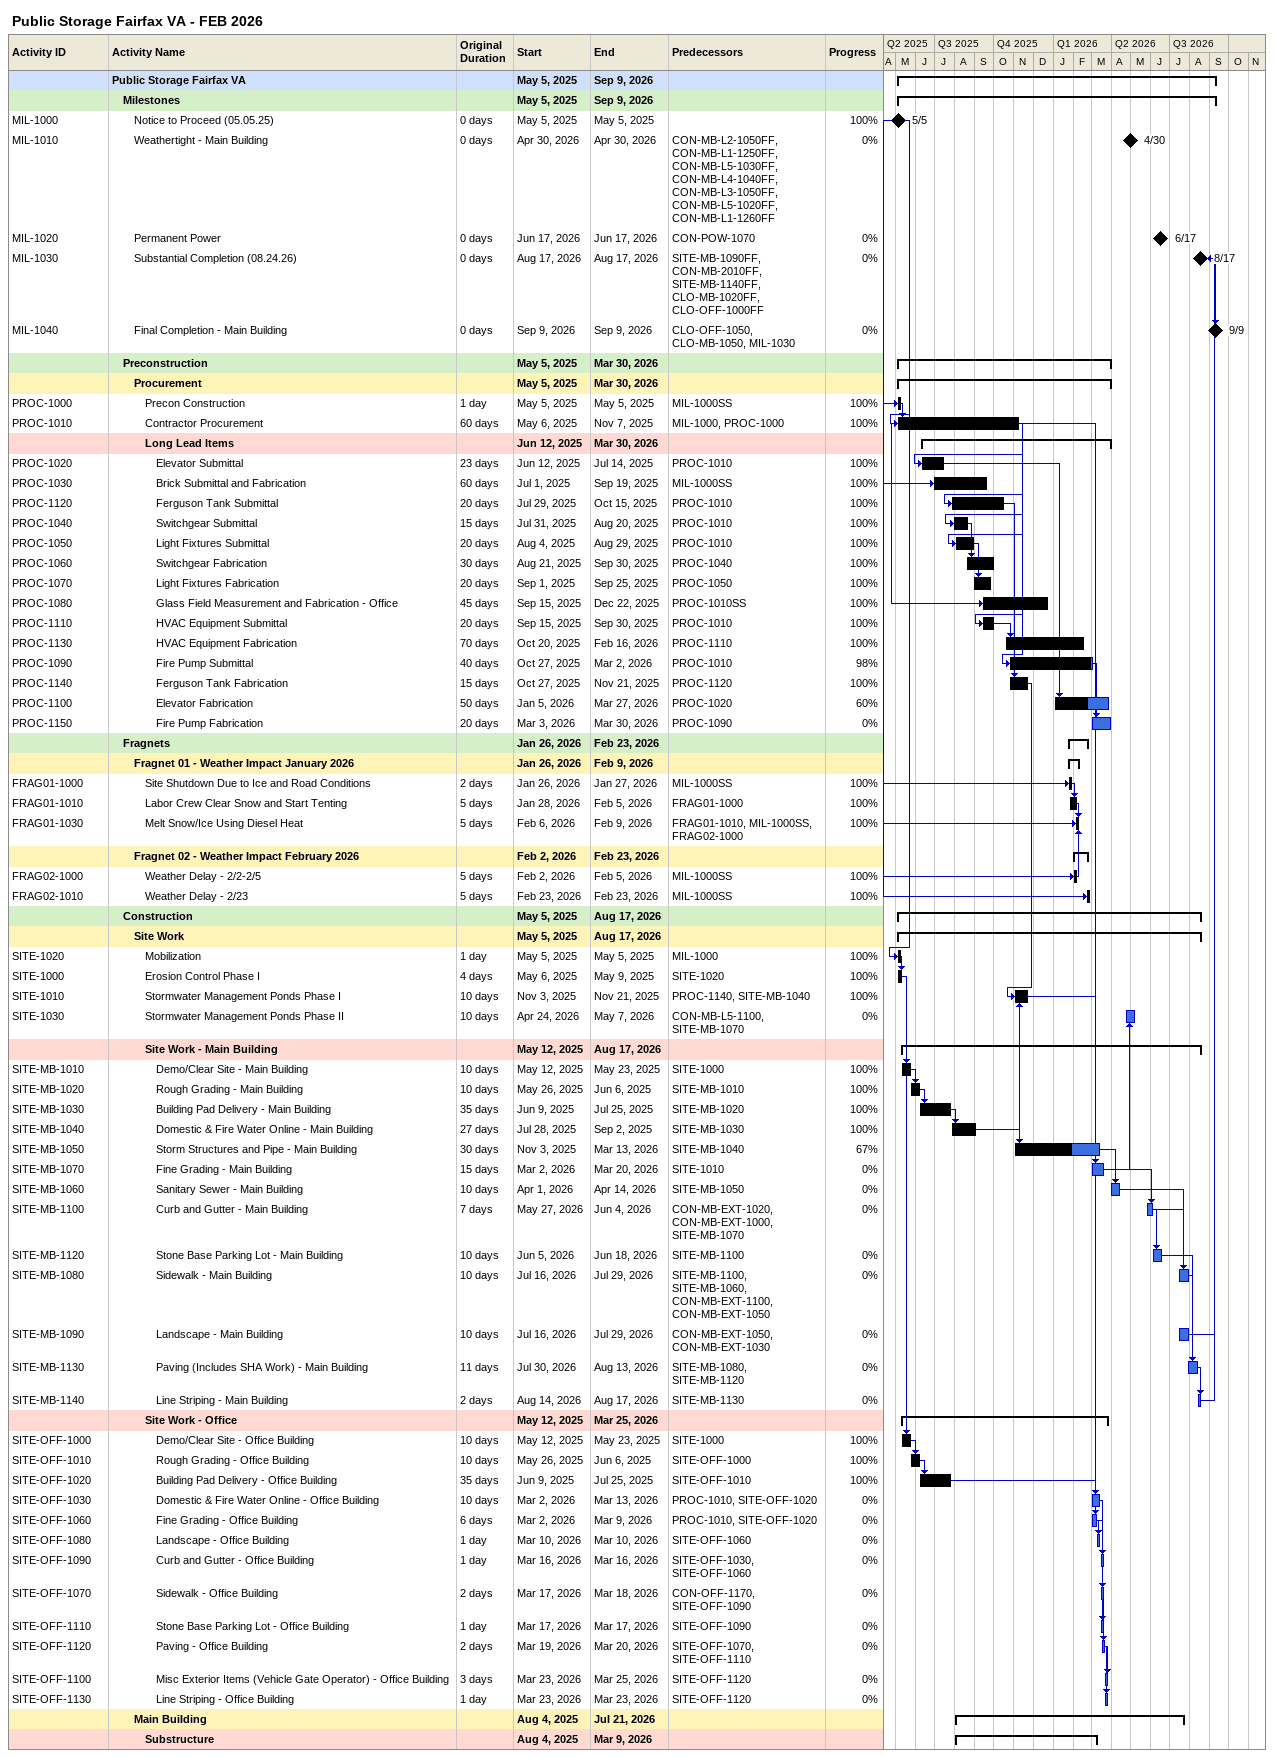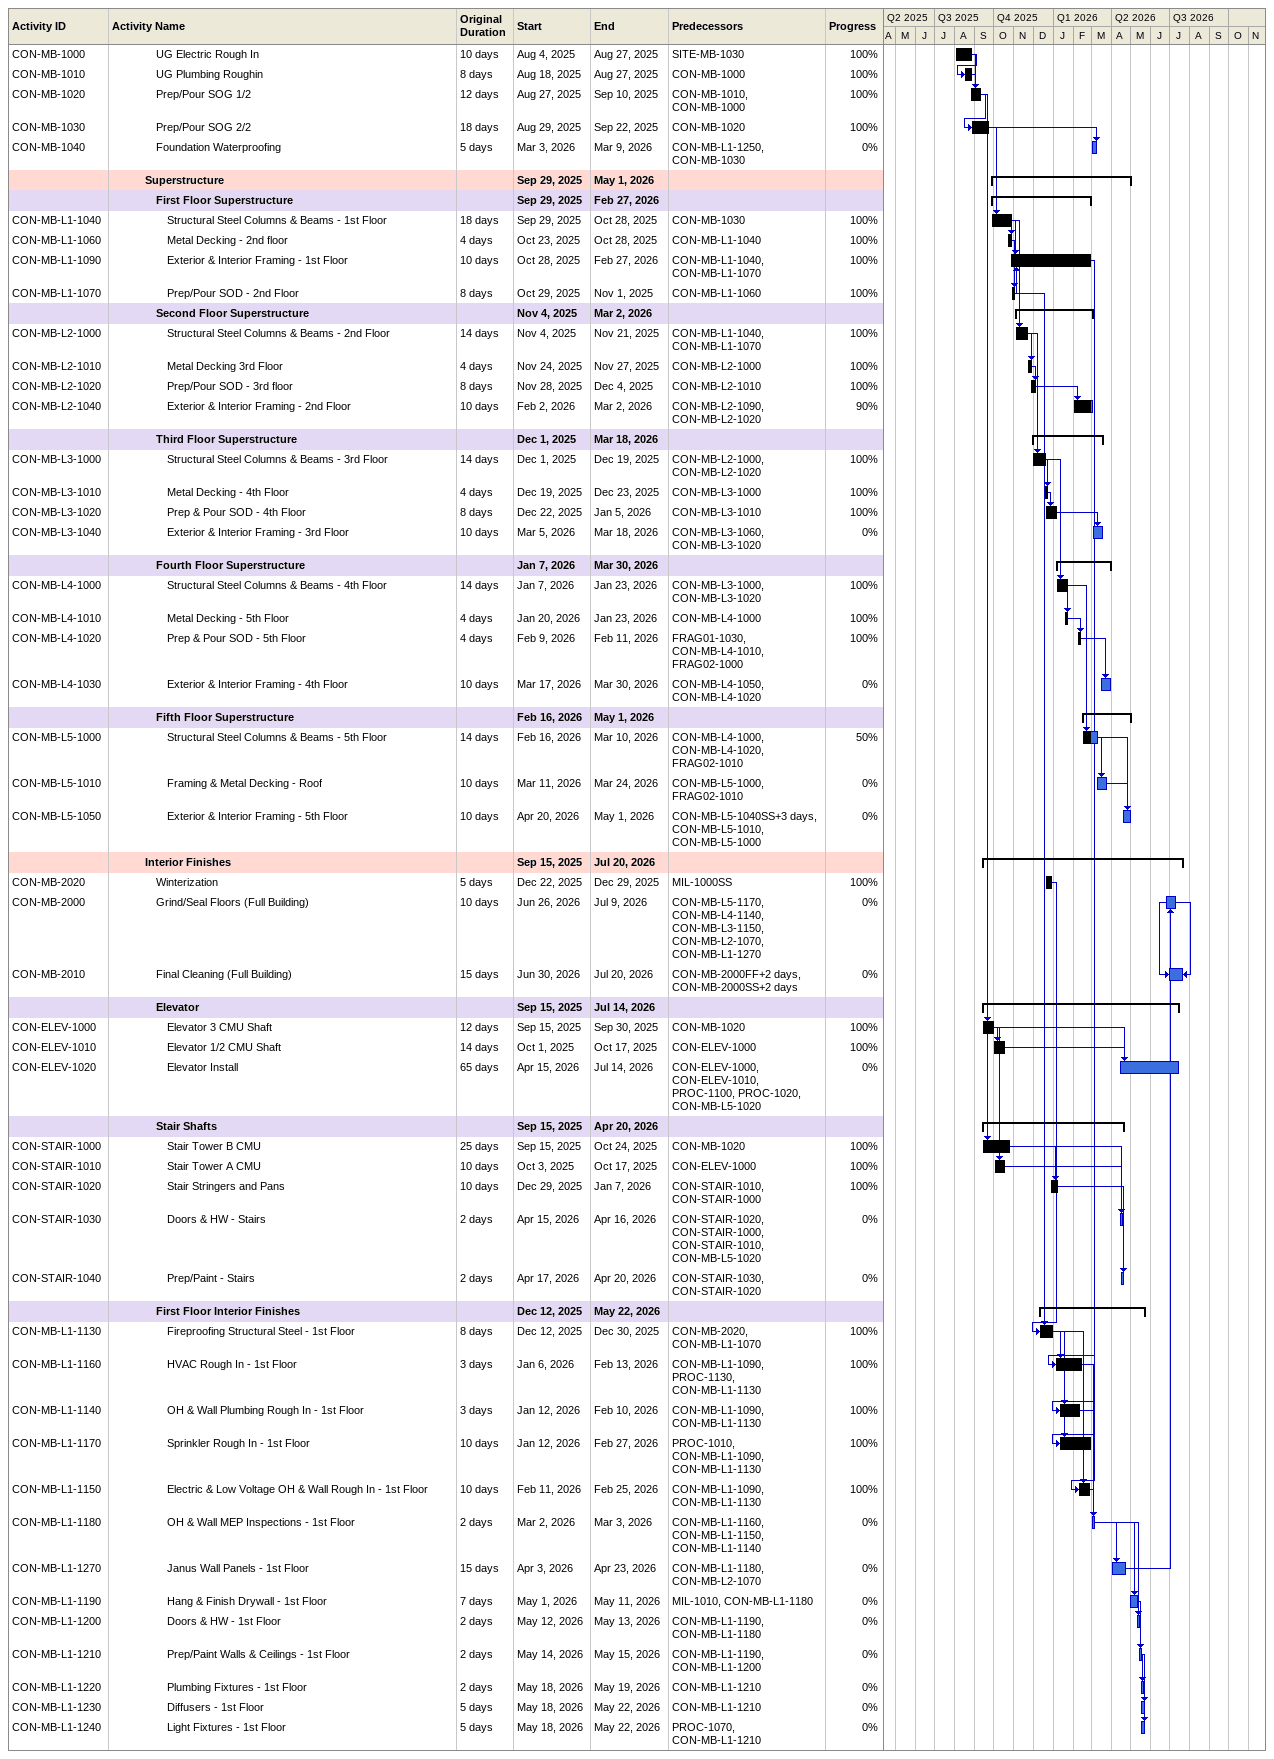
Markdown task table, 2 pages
Public Storage Fairfax VA - FEB 2026

| ID | Level | Task | Original duration | Start | Finish | Predecessors | % complete |
|---|---|---|---|---|---|---|---|
|  | 1 | **Public Storage Fairfax VA** |  | 2025-05-05 | 2026-09-09 |  |  |
|  | 2 | **Milestones** |  | 2025-05-05 | 2026-09-09 |  |  |
| MIL-1000 | 3 | Notice to Proceed (05.05.25) | 0d | 2025-05-05 | 2025-05-05 |  | 100 |
| MIL-1010 | 3 | Weathertight - Main Building | 0d | 2026-04-30 | 2026-04-30 | CON-MB-L2-1050FF, CON-MB-L1-1250FF, CON-MB-L5-1030FF, CON-MB-L4-1040FF, CON-MB-L3-1050FF, CON-MB-L5-1020FF, CON-MB-L1-1260FF | 0 |
| MIL-1020 | 3 | Permanent Power | 0d | 2026-06-17 | 2026-06-17 | CON-POW-1070 | 0 |
| MIL-1030 | 3 | Substantial Completion (08.24.26) | 0d | 2026-08-17 | 2026-08-17 | SITE-MB-1090FF, CON-MB-2010FF, SITE-MB-1140FF, CLO-MB-1020FF, CLO-OFF-1000FF | 0 |
| MIL-1040 | 3 | Final Completion - Main Building | 0d | 2026-09-09 | 2026-09-09 | CLO-OFF-1050, CLO-MB-1050, MIL-1030 | 0 |
|  | 2 | **Preconstruction** |  | 2025-05-05 | 2026-03-30 |  |  |
|  | 3 | **Procurement** |  | 2025-05-05 | 2026-03-30 |  |  |
| PROC-1000 | 4 | Precon Construction | 1d | 2025-05-05 | 2025-05-05 | MIL-1000SS | 100 |
| PROC-1010 | 4 | Contractor Procurement | 60d | 2025-05-06 | 2025-11-07 | MIL-1000, PROC-1000 | 100 |
|  | 4 | **Long Lead Items** |  | 2025-06-12 | 2026-03-30 |  |  |
| PROC-1020 | 5 | Elevator Submittal | 23d | 2025-06-12 | 2025-07-14 | PROC-1010 | 100 |
| PROC-1030 | 5 | Brick Submittal and Fabrication | 60d | 2025-07-01 | 2025-09-19 | MIL-1000SS | 100 |
| PROC-1120 | 5 | Ferguson Tank Submittal | 20d | 2025-07-29 | 2025-10-15 | PROC-1010 | 100 |
| PROC-1040 | 5 | Switchgear Submittal | 15d | 2025-07-31 | 2025-08-20 | PROC-1010 | 100 |
| PROC-1050 | 5 | Light Fixtures Submittal | 20d | 2025-08-04 | 2025-08-29 | PROC-1010 | 100 |
| PROC-1060 | 5 | Switchgear Fabrication | 30d | 2025-08-21 | 2025-09-30 | PROC-1040 | 100 |
| PROC-1070 | 5 | Light Fixtures Fabrication | 20d | 2025-09-01 | 2025-09-25 | PROC-1050 | 100 |
| PROC-1080 | 5 | Glass Field Measurement and Fabrication - Office | 45d | 2025-09-15 | 2025-12-22 | PROC-1010SS | 100 |
| PROC-1110 | 5 | HVAC Equipment Submittal | 20d | 2025-09-15 | 2025-09-30 | PROC-1010 | 100 |
| PROC-1130 | 5 | HVAC Equipment Fabrication | 70d | 2025-10-20 | 2026-02-16 | PROC-1110 | 100 |
| PROC-1090 | 5 | Fire Pump Submittal | 40d | 2025-10-27 | 2026-03-02 | PROC-1010 | 98 |
| PROC-1140 | 5 | Ferguson Tank Fabrication | 15d | 2025-10-27 | 2025-11-21 | PROC-1120 | 100 |
| PROC-1100 | 5 | Elevator Fabrication | 50d | 2026-01-05 | 2026-03-27 | PROC-1020 | 60 |
| PROC-1150 | 5 | Fire Pump Fabrication | 20d | 2026-03-03 | 2026-03-30 | PROC-1090 | 0 |
|  | 2 | **Fragnets** |  | 2026-01-26 | 2026-02-23 |  |  |
|  | 3 | **Fragnet 01 - Weather Impact January 2026** |  | 2026-01-26 | 2026-02-09 |  |  |
| FRAG01-1000 | 4 | Site Shutdown Due to Ice and Road Conditions | 2d | 2026-01-26 | 2026-01-27 | MIL-1000SS | 100 |
| FRAG01-1010 | 4 | Labor Crew Clear Snow and Start Tenting | 5d | 2026-01-28 | 2026-02-05 | FRAG01-1000 | 100 |
| FRAG01-1030 | 4 | Melt Snow/Ice Using Diesel Heat | 5d | 2026-02-06 | 2026-02-09 | FRAG01-1010, MIL-1000SS, FRAG02-1000 | 100 |
|  | 3 | **Fragnet 02 - Weather Impact February 2026** |  | 2026-02-02 | 2026-02-23 |  |  |
| FRAG02-1000 | 4 | Weather Delay - 2/2-2/5 | 5d | 2026-02-02 | 2026-02-05 | MIL-1000SS | 100 |
| FRAG02-1010 | 4 | Weather Delay - 2/23 | 5d | 2026-02-23 | 2026-02-23 | MIL-1000SS | 100 |
|  | 2 | **Construction** |  | 2025-05-05 | 2026-08-17 |  |  |
|  | 3 | **Site Work** |  | 2025-05-05 | 2026-08-17 |  |  |
| SITE-1020 | 4 | Mobilization | 1d | 2025-05-05 | 2025-05-05 | MIL-1000 | 100 |
| SITE-1000 | 4 | Erosion Control Phase I | 4d | 2025-05-06 | 2025-05-09 | SITE-1020 | 100 |
| SITE-1010 | 4 | Stormwater Management Ponds Phase I | 10d | 2025-11-03 | 2025-11-21 | PROC-1140, SITE-MB-1040 | 100 |
| SITE-1030 | 4 | Stormwater Management Ponds Phase II | 10d | 2026-04-24 | 2026-05-07 | CON-MB-L5-1100, SITE-MB-1070 | 0 |
|  | 4 | **Site Work - Main Building** |  | 2025-05-12 | 2026-08-17 |  |  |
| SITE-MB-1010 | 5 | Demo/Clear Site - Main Building | 10d | 2025-05-12 | 2025-05-23 | SITE-1000 | 100 |
| SITE-MB-1020 | 5 | Rough Grading - Main Building | 10d | 2025-05-26 | 2025-06-06 | SITE-MB-1010 | 100 |
| SITE-MB-1030 | 5 | Building Pad Delivery - Main Building | 35d | 2025-06-09 | 2025-07-25 | SITE-MB-1020 | 100 |
| SITE-MB-1040 | 5 | Domestic & Fire Water Online - Main Building | 27d | 2025-07-28 | 2025-09-02 | SITE-MB-1030 | 100 |
| SITE-MB-1050 | 5 | Storm Structures and Pipe - Main Building | 30d | 2025-11-03 | 2026-03-13 | SITE-MB-1040 | 67 |
| SITE-MB-1070 | 5 | Fine Grading - Main Building | 15d | 2026-03-02 | 2026-03-20 | SITE-1010 | 0 |
| SITE-MB-1060 | 5 | Sanitary Sewer - Main Building | 10d | 2026-04-01 | 2026-04-14 | SITE-MB-1050 | 0 |
| SITE-MB-1100 | 5 | Curb and Gutter - Main Building | 7d | 2026-05-27 | 2026-06-04 | CON-MB-EXT-1020, CON-MB-EXT-1000, SITE-MB-1070 | 0 |
| SITE-MB-1120 | 5 | Stone Base Parking Lot - Main Building | 10d | 2026-06-05 | 2026-06-18 | SITE-MB-1100 | 0 |
| SITE-MB-1080 | 5 | Sidewalk - Main Building | 10d | 2026-07-16 | 2026-07-29 | SITE-MB-1100, SITE-MB-1060, CON-MB-EXT-1100, CON-MB-EXT-1050 | 0 |
| SITE-MB-1090 | 5 | Landscape - Main Building | 10d | 2026-07-16 | 2026-07-29 | CON-MB-EXT-1050, CON-MB-EXT-1030 | 0 |
| SITE-MB-1130 | 5 | Paving (Includes SHA Work) - Main Building | 11d | 2026-07-30 | 2026-08-13 | SITE-MB-1080, SITE-MB-1120 | 0 |
| SITE-MB-1140 | 5 | Line Striping - Main Building | 2d | 2026-08-14 | 2026-08-17 | SITE-MB-1130 | 0 |
|  | 4 | **Site Work - Office** |  | 2025-05-12 | 2026-03-25 |  |  |
| SITE-OFF-1000 | 5 | Demo/Clear Site - Office Building | 10d | 2025-05-12 | 2025-05-23 | SITE-1000 | 100 |
| SITE-OFF-1010 | 5 | Rough Grading - Office Building | 10d | 2025-05-26 | 2025-06-06 | SITE-OFF-1000 | 100 |
| SITE-OFF-1020 | 5 | Building Pad Delivery - Office Building | 35d | 2025-06-09 | 2025-07-25 | SITE-OFF-1010 | 100 |
| SITE-OFF-1030 | 5 | Domestic & Fire Water Online - Office Building | 10d | 2026-03-02 | 2026-03-13 | PROC-1010, SITE-OFF-1020 | 0 |
| SITE-OFF-1060 | 5 | Fine Grading - Office Building | 6d | 2026-03-02 | 2026-03-09 | PROC-1010, SITE-OFF-1020 | 0 |
| SITE-OFF-1080 | 5 | Landscape - Office Building | 1d | 2026-03-10 | 2026-03-10 | SITE-OFF-1060 | 0 |
| SITE-OFF-1090 | 5 | Curb and Gutter - Office Building | 1d | 2026-03-16 | 2026-03-16 | SITE-OFF-1030, SITE-OFF-1060 | 0 |
| SITE-OFF-1070 | 5 | Sidewalk - Office Building | 2d | 2026-03-17 | 2026-03-18 | CON-OFF-1170, SITE-OFF-1090 | 0 |
| SITE-OFF-1110 | 5 | Stone Base Parking Lot - Office Building | 1d | 2026-03-17 | 2026-03-17 | SITE-OFF-1090 | 0 |
| SITE-OFF-1120 | 5 | Paving - Office Building | 2d | 2026-03-19 | 2026-03-20 | SITE-OFF-1070, SITE-OFF-1110 | 0 |
| SITE-OFF-1100 | 5 | Misc Exterior Items (Vehicle Gate Operator) - Office Building | 3d | 2026-03-23 | 2026-03-25 | SITE-OFF-1120 | 0 |
| SITE-OFF-1130 | 5 | Line Striping - Office Building | 1d | 2026-03-23 | 2026-03-23 | SITE-OFF-1120 | 0 |
|  | 3 | **Main Building** |  | 2025-08-04 | 2026-07-21 |  |  |
|  | 4 | **Substructure** |  | 2025-08-04 | 2026-03-09 |  |  |
| CON-MB-1000 | 5 | UG Electric Rough In | 10d | 2025-08-04 | 2025-08-27 | SITE-MB-1030 | 100 |
| CON-MB-1010 | 5 | UG Plumbing Roughin | 8d | 2025-08-18 | 2025-08-27 | CON-MB-1000 | 100 |
| CON-MB-1020 | 5 | Prep/Pour SOG 1/2 | 12d | 2025-08-27 | 2025-09-10 | CON-MB-1010, CON-MB-1000 | 100 |
| CON-MB-1030 | 5 | Prep/Pour SOG 2/2 | 18d | 2025-08-29 | 2025-09-22 | CON-MB-1020 | 100 |
| CON-MB-1040 | 5 | Foundation Waterproofing | 5d | 2026-03-03 | 2026-03-09 | CON-MB-L1-1250, CON-MB-1030 | 0 |
|  | 4 | **Superstructure** |  | 2025-09-29 | 2026-05-01 |  |  |
|  | 5 | **First Floor Superstructure** |  | 2025-09-29 | 2026-02-27 |  |  |
| CON-MB-L1-1040 | 6 | Structural Steel Columns & Beams - 1st Floor | 18d | 2025-09-29 | 2025-10-28 | CON-MB-1030 | 100 |
| CON-MB-L1-1060 | 6 | Metal Decking - 2nd floor | 4d | 2025-10-23 | 2025-10-28 | CON-MB-L1-1040 | 100 |
| CON-MB-L1-1090 | 6 | Exterior & Interior Framing - 1st Floor | 10d | 2025-10-28 | 2026-02-27 | CON-MB-L1-1040, CON-MB-L1-1070 | 100 |
| CON-MB-L1-1070 | 6 | Prep/Pour SOD - 2nd Floor | 8d | 2025-10-29 | 2025-11-01 | CON-MB-L1-1060 | 100 |
|  | 5 | **Second Floor Superstructure** |  | 2025-11-04 | 2026-03-02 |  |  |
| CON-MB-L2-1000 | 6 | Structural Steel Columns & Beams - 2nd Floor | 14d | 2025-11-04 | 2025-11-21 | CON-MB-L1-1040, CON-MB-L1-1070 | 100 |
| CON-MB-L2-1010 | 6 | Metal Decking 3rd Floor | 4d | 2025-11-24 | 2025-11-27 | CON-MB-L2-1000 | 100 |
| CON-MB-L2-1020 | 6 | Prep/Pour SOD - 3rd floor | 8d | 2025-11-28 | 2025-12-04 | CON-MB-L2-1010 | 100 |
| CON-MB-L2-1040 | 6 | Exterior & Interior Framing - 2nd Floor | 10d | 2026-02-02 | 2026-03-02 | CON-MB-L2-1090, CON-MB-L2-1020 | 90 |
|  | 5 | **Third Floor Superstructure** |  | 2025-12-01 | 2026-03-18 |  |  |
| CON-MB-L3-1000 | 6 | Structural Steel Columns & Beams - 3rd Floor | 14d | 2025-12-01 | 2025-12-19 | CON-MB-L2-1000, CON-MB-L2-1020 | 100 |
| CON-MB-L3-1010 | 6 | Metal Decking - 4th Floor | 4d | 2025-12-19 | 2025-12-23 | CON-MB-L3-1000 | 100 |
| CON-MB-L3-1020 | 6 | Prep & Pour SOD - 4th Floor | 8d | 2025-12-22 | 2026-01-05 | CON-MB-L3-1010 | 100 |
| CON-MB-L3-1040 | 6 | Exterior & Interior Framing - 3rd Floor | 10d | 2026-03-05 | 2026-03-18 | CON-MB-L3-1060, CON-MB-L3-1020 | 0 |
|  | 5 | **Fourth Floor Superstructure** |  | 2026-01-07 | 2026-03-30 |  |  |
| CON-MB-L4-1000 | 6 | Structural Steel Columns & Beams - 4th Floor | 14d | 2026-01-07 | 2026-01-23 | CON-MB-L3-1000, CON-MB-L3-1020 | 100 |
| CON-MB-L4-1010 | 6 | Metal Decking - 5th Floor | 4d | 2026-01-20 | 2026-01-23 | CON-MB-L4-1000 | 100 |
| CON-MB-L4-1020 | 6 | Prep & Pour SOD - 5th Floor | 4d | 2026-02-09 | 2026-02-11 | FRAG01-1030, CON-MB-L4-1010, FRAG02-1000 | 100 |
| CON-MB-L4-1030 | 6 | Exterior & Interior Framing - 4th Floor | 10d | 2026-03-17 | 2026-03-30 | CON-MB-L4-1050, CON-MB-L4-1020 | 0 |
|  | 5 | **Fifth Floor Superstructure** |  | 2026-02-16 | 2026-05-01 |  |  |
| CON-MB-L5-1000 | 6 | Structural Steel Columns & Beams - 5th Floor | 14d | 2026-02-16 | 2026-03-10 | CON-MB-L4-1000, CON-MB-L4-1020, FRAG02-1010 | 50 |
| CON-MB-L5-1010 | 6 | Framing & Metal Decking - Roof | 10d | 2026-03-11 | 2026-03-24 | CON-MB-L5-1000, FRAG02-1010 | 0 |
| CON-MB-L5-1050 | 6 | Exterior & Interior Framing - 5th Floor | 10d | 2026-04-20 | 2026-05-01 | CON-MB-L5-1040SS+3d, CON-MB-L5-1010, CON-MB-L5-1000 | 0 |
|  | 4 | **Interior Finishes** |  | 2025-09-15 | 2026-07-20 |  |  |
| CON-MB-2020 | 5 | Winterization | 5d | 2025-12-22 | 2025-12-29 | MIL-1000SS | 100 |
| CON-MB-2000 | 5 | Grind/Seal Floors (Full Building) | 10d | 2026-06-26 | 2026-07-09 | CON-MB-L5-1170, CON-MB-L4-1140, CON-MB-L3-1150, CON-MB-L2-1070, CON-MB-L1-1270 | 0 |
| CON-MB-2010 | 5 | Final Cleaning (Full Building) | 15d | 2026-06-30 | 2026-07-20 | CON-MB-2000FF+2d, CON-MB-2000SS+2d | 0 |
|  | 5 | **Elevator** |  | 2025-09-15 | 2026-07-14 |  |  |
| CON-ELEV-1000 | 6 | Elevator 3 CMU Shaft | 12d | 2025-09-15 | 2025-09-30 | CON-MB-1020 | 100 |
| CON-ELEV-1010 | 6 | Elevator 1/2 CMU Shaft | 14d | 2025-10-01 | 2025-10-17 | CON-ELEV-1000 | 100 |
| CON-ELEV-1020 | 6 | Elevator Install | 65d | 2026-04-15 | 2026-07-14 | CON-ELEV-1000, CON-ELEV-1010, PROC-1100, PROC-1020, CON-MB-L5-1020 | 0 |
|  | 5 | **Stair Shafts** |  | 2025-09-15 | 2026-04-20 |  |  |
| CON-STAIR-1000 | 6 | Stair Tower B CMU | 25d | 2025-09-15 | 2025-10-24 | CON-MB-1020 | 100 |
| CON-STAIR-1010 | 6 | Stair Tower A CMU | 10d | 2025-10-03 | 2025-10-17 | CON-ELEV-1000 | 100 |
| CON-STAIR-1020 | 6 | Stair Stringers and Pans | 10d | 2025-12-29 | 2026-01-07 | CON-STAIR-1010, CON-STAIR-1000 | 100 |
| CON-STAIR-1030 | 6 | Doors & HW - Stairs | 2d | 2026-04-15 | 2026-04-16 | CON-STAIR-1020, CON-STAIR-1000, CON-STAIR-1010, CON-MB-L5-1020 | 0 |
| CON-STAIR-1040 | 6 | Prep/Paint - Stairs | 2d | 2026-04-17 | 2026-04-20 | CON-STAIR-1030, CON-STAIR-1020 | 0 |
|  | 5 | **First Floor Interior Finishes** |  | 2025-12-12 | 2026-05-22 |  |  |
| CON-MB-L1-1130 | 6 | Fireproofing Structural Steel - 1st Floor | 8d | 2025-12-12 | 2025-12-30 | CON-MB-2020, CON-MB-L1-1070 | 100 |
| CON-MB-L1-1160 | 6 | HVAC Rough In - 1st Floor | 3d | 2026-01-06 | 2026-02-13 | CON-MB-L1-1090, PROC-1130, CON-MB-L1-1130 | 100 |
| CON-MB-L1-1140 | 6 | OH & Wall Plumbing Rough In - 1st Floor | 3d | 2026-01-12 | 2026-02-10 | CON-MB-L1-1090, CON-MB-L1-1130 | 100 |
| CON-MB-L1-1170 | 6 | Sprinkler Rough In - 1st Floor | 10d | 2026-01-12 | 2026-02-27 | PROC-1010, CON-MB-L1-1090, CON-MB-L1-1130 | 100 |
| CON-MB-L1-1150 | 6 | Electric & Low Voltage OH & Wall Rough In - 1st Floor | 10d | 2026-02-11 | 2026-02-25 | CON-MB-L1-1090, CON-MB-L1-1130 | 100 |
| CON-MB-L1-1180 | 6 | OH & Wall MEP Inspections - 1st Floor | 2d | 2026-03-02 | 2026-03-03 | CON-MB-L1-1160, CON-MB-L1-1150, CON-MB-L1-1140 | 0 |
| CON-MB-L1-1270 | 6 | Janus Wall Panels - 1st Floor | 15d | 2026-04-03 | 2026-04-23 | CON-MB-L1-1180, CON-MB-L2-1070 | 0 |
| CON-MB-L1-1190 | 6 | Hang & Finish Drywall - 1st Floor | 7d | 2026-05-01 | 2026-05-11 | MIL-1010, CON-MB-L1-1180 | 0 |
| CON-MB-L1-1200 | 6 | Doors & HW - 1st Floor | 2d | 2026-05-12 | 2026-05-13 | CON-MB-L1-1190, CON-MB-L1-1180 | 0 |
| CON-MB-L1-1210 | 6 | Prep/Paint Walls & Ceilings - 1st Floor | 2d | 2026-05-14 | 2026-05-15 | CON-MB-L1-1190, CON-MB-L1-1200 | 0 |
| CON-MB-L1-1220 | 6 | Plumbing Fixtures - 1st Floor | 2d | 2026-05-18 | 2026-05-19 | CON-MB-L1-1210 | 0 |
| CON-MB-L1-1230 | 6 | Diffusers - 1st Floor | 5d | 2026-05-18 | 2026-05-22 | CON-MB-L1-1210 | 0 |
| CON-MB-L1-1240 | 6 | Light Fixtures - 1st Floor | 5d | 2026-05-18 | 2026-05-22 | PROC-1070, CON-MB-L1-1210 | 0 |
